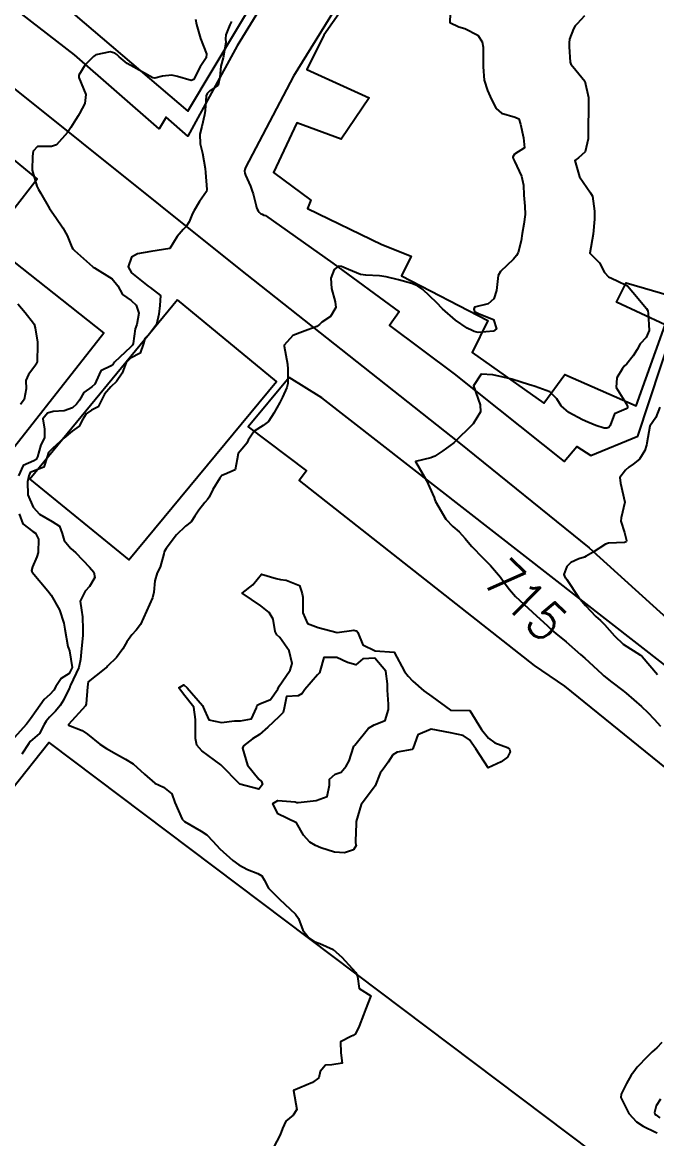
# Model space of a CAD drawing. Header units: metres. Extents: x 307586 to 320046, y 7427249 to 7434250.
# Drawn here: x 308249.6 to 308316, y 7433262 to 7433378.9 of the extents above; entities that cross this region are included whole.
import ezdxf
from ezdxf.enums import TextEntityAlignment as Align

# ---------------------------------------------------------------- set-up
doc = ezdxf.new("R2010")
doc.units = ezdxf.units.M
doc.header["$MEASUREMENT"] = 0
for name, color, linetype in [('Area Verde e Lazer', 45, 'Continuous'), ('Cotas', 45, 'Continuous'), ('Curvas de Nivel 1m', 11, 'Continuous'), ('Curvas de Nivel 5m', 15, 'Continuous'), ('Edificações', 30, 'Continuous'), ('Vias Primárias', 230, 'Continuous')]:
    doc.layers.add(name, color=color, linetype=linetype)
doc.styles.add('Style-STANDARD', font='STANDARD.shx')

msp = doc.modelspace()

# ---------------------------------------------------------------- linework, layer by layer
at = {"layer": 'Area Verde e Lazer'}
msp.add_lwpolyline([(308265.83, 7433349.86), (308250.36, 7433331.08), (308260.72, 7433322.65), (308276.19, 7433341.3)], close=True, dxfattribs=at)
at = {"layer": 'Area Verde e Lazer', "elevation": 716.54}
msp.add_lwpolyline([(308229.03, 7433274.21), (308252.34, 7433303.53), (308346.28, 7433232.78), (308318.93, 7433197.77), (308311.29, 7433202.7), (308300.69, 7433192.85), (308254.3, 7433230.14), (308253.25, 7433231.57), (308246.83, 7433241.63), (308243.72, 7433245.89), (308240.61, 7433252.42), (308238.98, 7433255.04), (308236.5, 7433259.92), (308230.87, 7433271.28)], close=True, dxfattribs=at)
at = {"layer": 'Curvas de Nivel 1m', "flags": 128}
for points, elevation in [([(308294.39, 7433379.83), (308294.35, 7433378.91), (308295.3, 7433378.44), (308295.92, 7433378.26), (308297.28, 7433377.56), (308297.75, 7433376.87), (308297.84, 7433376.3), (308297.84, 7433374.86), (308297.85, 7433374.26), (308297.94, 7433372.86), (308298.3, 7433371.78), (308298.72, 7433370.85), (308299.19, 7433369.88), (308299.75, 7433369.4), (308301.18, 7433368.99), (308301.59, 7433368.82), (308301.74, 7433368.24), (308302.07, 7433366.81), (308302.17, 7433365.79), (308301.14, 7433365.1), (308300.95, 7433364.82), (308300.97, 7433364.66), (308301.13, 7433364.38), (308301.84, 7433362.81), (308302.05, 7433361.86), (308302.11, 7433360.81), (308302.21, 7433359.67), (308302.23, 7433358.81), (308302.09, 7433357.77), (308301.92, 7433356.81), (308301.81, 7433356.03), (308301.51, 7433354.82), (308301.32, 7433354.5), (308301.01, 7433354.12), (308299.66, 7433352.84), (308299.42, 7433352.41), (308299.24, 7433350.85), (308298.95, 7433349.95), (308298.36, 7433349.44), (308296.95, 7433349.09), (308296.86, 7433348.87), (308296.94, 7433348.64), (308297.41, 7433348.39), (308298.93, 7433347.79), (308299.25, 7433346.84), (308298.91, 7433346.59), (308297.33, 7433346.44), (308296.91, 7433346.56), (308296.68, 7433346.65), (308296.15, 7433346.88), (308294.93, 7433347.72), (308293.59, 7433348.91), (308292.95, 7433349.58), (308291.52, 7433350.93), (308290.97, 7433351.33), (308290.36, 7433351.57), (308288.98, 7433351.97), (308287.68, 7433352.28), (308286.98, 7433352.38), (308285.56, 7433352.44), (308284.99, 7433352.52), (308283.73, 7433353.03), (308283, 7433353.35), (308282.67, 7433353.37), (308282.24, 7433353.05), (308281.89, 7433352.14), (308281.95, 7433351.05), (308282.35, 7433349.65), (308282.4, 7433349.05), (308281.85, 7433348.13), (308280.92, 7433347.51), (308280.69, 7433347.29), (308280.4, 7433347.07), (308278.91, 7433346.52), (308277.89, 7433346.11), (308277, 7433345.11), (308277, 7433345), (308277.33, 7433343.11), (308277.37, 7433342.6), (308277.36, 7433341.1), (308277.27, 7433340.68), (308276.83, 7433339.66), (308276.55, 7433339.11), (308275.92, 7433338.01), (308275.34, 7433337.13), (308274.79, 7433336.71), (308273.84, 7433336.1), (308273.22, 7433335.16), (308273.08, 7433334.84), (308272.77, 7433334.47), (308272.16, 7433333.76), (308272.05, 7433333.17), (308271.84, 7433332.06), (308270.73, 7433331.57), (308270.45, 7433331.46), (308270.25, 7433331.19), (308269.52, 7433330), (308269.13, 7433329.2), (308268.96, 7433328.94), (308268.69, 7433328.64), (308268.06, 7433327.84), (308267.64, 7433327.22), (308267.26, 7433326.63), (308266.66, 7433326.18), (308265.71, 7433325.24), (308264.64, 7433323.84), (308264.43, 7433323.47), (308264.38, 7433323.26), (308264.01, 7433321.87), (308263.7, 7433321.27), (308263.43, 7433320.43), (308263.34, 7433319.27), (308263.19, 7433318.66), (308262.55, 7433317.28), (308261.95, 7433315.87), (308261.49, 7433315.29), (308261.03, 7433314.79), (308260.52, 7433314.05), (308260.07, 7433313.31), (308259.41, 7433312.4), (308258.49, 7433311.49), (308258.4, 7433311.41), (308258.32, 7433311.33), (308257.28, 7433310.54), (308256.47, 7433309.87), (308256.38, 7433309.35), (308256.24, 7433307.55), (308256.17, 7433307.35), (308254.41, 7433305.41), (308254.4, 7433305.4), (308254.39, 7433305.38), (308254.41, 7433305.33), (308255.82, 7433304.77), (308256.4, 7433304.37), (308257.67, 7433303.34), (308258.39, 7433302.89), (308259.41, 7433302.28), (308260.37, 7433301.76), (308261.16, 7433301.29), (308262.35, 7433300.21), (308263.44, 7433299.27), (308264.34, 7433298.84), (308265.23, 7433298.14), (308265.52, 7433297.24), (308266.3, 7433295.47), (308266.54, 7433295.23), (308268.28, 7433294.23), (308268.9, 7433293.83), (308269.51, 7433293.19), (308270.26, 7433292.37), (308271.62, 7433291.17), (308272.24, 7433290.69), (308273.16, 7433290.22), (308274.23, 7433289.81), (308274.66, 7433289.57), (308274.89, 7433289.13), (308275.34, 7433288.25), (308276.21, 7433287.38), (308276.51, 7433287.11), (308278.18, 7433285.53), (308278.48, 7433285.09), (308278.96, 7433283.88), (308279.59, 7433283.07), (308280.15, 7433282.68), (308280.73, 7433282.47), (308282.14, 7433281.85), (308283.02, 7433281.03), (308284.11, 7433279.85), (308284.51, 7433279.42), (308284.67, 7433279.01), (308284.85, 7433277.77), (308286.08, 7433276.99), (308285.51, 7433275.55), (308285.32, 7433275), (308284.84, 7433273.81), (308284.45, 7433273.01), (308284.23, 7433272.82), (308284.03, 7433272.77), (308282.89, 7433272.16), (308282.94, 7433271.03), (308283.08, 7433269.95), (308281.99, 7433269.76), (308281.31, 7433269.73), (308280.77, 7433269.05), (308280.64, 7433268.39), (308279.97, 7433267.9), (308277.96, 7433267.09), (308278.33, 7433265.08), (308277.93, 7433264.49), (308277.17, 7433263.85), (308276.8, 7433263.1), (308276.58, 7433262.43), (308275.88, 7433261.11)], 716), ([(308267.7, 7433379.23), (308267.82, 7433378.7), (308268.23, 7433377.22), (308268.86, 7433375.61), (308268.83, 7433375.21), (308268.19, 7433374.27), (308267.68, 7433373.23), (308267.51, 7433372.94), (308267.23, 7433372.82), (308265.8, 7433373.24), (308265.23, 7433373.37), (308264.23, 7433373.27), (308263.43, 7433373.07), (308263.23, 7433373.11), (308262.9, 7433373.28), (308261.24, 7433374.22), (308260.53, 7433374.59), (308259.7, 7433375.32), (308259.47, 7433375.54), (308259.26, 7433375.7), (308258.75, 7433375.84), (308257.25, 7433375.51), (308257.14, 7433375.46), (308257.02, 7433375.35), (308256.13, 7433374.48), (308255.46, 7433373.37), (308255.47, 7433373.13), (308256.2, 7433371.36), (308256.12, 7433370.43), (308255.56, 7433369.37), (308255.42, 7433369.13), (308255.17, 7433368.73), (308254.64, 7433367.89), (308254.28, 7433367.38), (308253.14, 7433366.1), (308252.62, 7433365.93), (308251.14, 7433365.9), (308250.7, 7433365.43), (308250.61, 7433364.91), (308250.59, 7433363.43), (308251.09, 7433361.76), (308251.26, 7433361.42), (308251.45, 7433361.05), (308252.42, 7433359.41), (308253.05, 7433358.47), (308253.8, 7433357.39), (308254.25, 7433356.6), (308254.75, 7433355.37), (308254.84, 7433355.2), (308255.01, 7433355.04), (308256.92, 7433353.35), (308256.99, 7433353.29), (308257.12, 7433353.22), (308258.97, 7433352.06), (308259.56, 7433351.32), (308260.05, 7433350.41), (308260.95, 7433349.79), (308261.48, 7433349.29), (308261.76, 7433348.46), (308261.55, 7433347.29), (308261.39, 7433346.82), (308261.16, 7433345.3), (308261.09, 7433345.1), (308260.89, 7433344.92), (308259.22, 7433343.32), (308259.07, 7433343.13), (308258.87, 7433342.96), (308257.78, 7433342.42), (308257.3, 7433341.35), (308257.16, 7433341.03), (308256.84, 7433340.74), (308256.01, 7433340.17), (308255.54, 7433339.36), (308255.24, 7433338.94), (308254.81, 7433338.56), (308253.94, 7433338.25), (308252.8, 7433338.18), (308252.21, 7433338), (308251.71, 7433337.41), (308251.87, 7433336.32), (308251.87, 7433335.41), (308251.49, 7433334.69), (308251.13, 7433333.42), (308251.02, 7433333.14), (308250.75, 7433333.02), (308249.64, 7433332.53), (308249.14, 7433331.44)], 718), ([(308271.46, 7433379.02), (308271.3, 7433378.67), (308270.87, 7433377.59), (308270.85, 7433377.19), (308270.87, 7433376.79), (308270.6, 7433375.19), (308270.36, 7433374.31), (308270.24, 7433373.19), (308270.07, 7433372.35), (308269.21, 7433371.73), (308268.94, 7433371.48), (308268.81, 7433371.21), (308268.72, 7433369.68), (308268.66, 7433369.22), (308268.37, 7433368.01), (308268.14, 7433367.22), (308268.18, 7433366.19), (308268.45, 7433365.22), (308268.71, 7433363.62), (308268.74, 7433363.21), (308268.89, 7433361.41), (308268.84, 7433361.21), (308268.12, 7433360.17), (308267.56, 7433359.23), (308267.39, 7433358.89), (308267.05, 7433358.04), (308266.74, 7433357.53), (308266.42, 7433357.24), (308265.78, 7433356.49), (308265.01, 7433355.25), (308263.01, 7433354.93), (308261.61, 7433354.69), (308261, 7433354.33), (308260.65, 7433353.31), (308260.98, 7433352.69), (308262.74, 7433351.28), (308262.96, 7433351.16), (308264.02, 7433350.33), (308263.96, 7433349.26), (308263.85, 7433348.35), (308263.63, 7433347.27), (308262.9, 7433346.35), (308262.38, 7433345.81), (308262.24, 7433345.29), (308261.89, 7433344.29), (308260.88, 7433343.74), (308260.43, 7433343.31), (308260, 7433342.17), (308259.41, 7433341.32), (308258.84, 7433340.76), (308258.18, 7433339.98), (308257.85, 7433339.34), (308257.49, 7433338.66), (308256.81, 7433338.3), (308256.23, 7433337.93), (308255.88, 7433337.36), (308255.51, 7433336.64), (308254.78, 7433336.12), (308253.9, 7433335.38), (308252.76, 7433334.33), (308252.3, 7433333.86), (308252.16, 7433333.41), (308251.8, 7433332.35), (308250.73, 7433331.91), (308250.39, 7433331.77), (308250.23, 7433331.43), (308250.11, 7433330.82), (308250.12, 7433329.43), (308250.68, 7433328.14), (308251.35, 7433327.41), (308252.67, 7433326.64), (308253.45, 7433326.18), (308253.73, 7433325.38), (308253.93, 7433324.66), (308254.64, 7433323.84), (308255.15, 7433323.36), (308256.61, 7433321.88), (308257.04, 7433321.35), (308257.16, 7433320.79), (308256.59, 7433319.84), (308256.14, 7433319.36), (308255.63, 7433318.3), (308255.75, 7433317.36), (308255.86, 7433316.68), (308255.9, 7433315.36), (308255.89, 7433314.73), (308255.74, 7433313.36), (308255.65, 7433312.21), (308255.49, 7433311.36), (308254.6, 7433309.51), (308254.54, 7433309.38), (308254.52, 7433309.32), (308254.46, 7433309.18), (308253.88, 7433307.95), (308253.53, 7433307.39), (308253.04, 7433306.78), (308252.42, 7433306.16), (308252.06, 7433305.76), (308251.86, 7433305.41), (308251.34, 7433304.47), (308250.39, 7433303.61), (308250.23, 7433303.42), (308249.51, 7433302.3)], 717), ([(308249.09, 7433349.45), (308249.84, 7433348.52), (308250.73, 7433347.42), (308250.8, 7433347.31), (308250.91, 7433346.92), (308251.15, 7433345.42), (308251.16, 7433345.15), (308251.12, 7433343.42), (308251.06, 7433343.23), (308250.87, 7433342.93), (308250.22, 7433342.06), (308249.91, 7433341.43), (308249.95, 7433340.55), (308249.76, 7433339.44), (308249.37, 7433338.89)], 719), ([(308316.34, 7433338.64), (308315.92, 7433337.53), (308315.31, 7433336.65), (308314.99, 7433334.87), (308314.97, 7433334.66), (308314.77, 7433334.07), (308314.23, 7433333.19), (308313.55, 7433332.67), (308313.09, 7433332.33), (308312.74, 7433332.03), (308312.15, 7433331.27), (308312.23, 7433330.68), (308312.7, 7433328.68), (308312.31, 7433327.05), (308312.28, 7433326.68), (308312.66, 7433325.49), (308312.87, 7433324.68), (308312.82, 7433324.51), (308312.65, 7433324.46), (308310.97, 7433324.38), (308310.65, 7433324.28), (308309.37, 7433323.45), (308308.64, 7433323.01), (308308.45, 7433322.92), (308307.85, 7433322.74), (308307.02, 7433322.36), (308306.62, 7433321.95), (308306.28, 7433321.09), (308306.44, 7433320.75), (308306.52, 7433320.67), (308306.6, 7433320.57), (308307.84, 7433318.74), (308308.57, 7433317.86), (308309.65, 7433316.71), (308310.12, 7433316.28), (308310.54, 7433315.88), (308311.6, 7433314.69), (308312.52, 7433313.81), (308314.32, 7433312.66), (308314.51, 7433312.51), (308316.1, 7433310.64)], 714), ([(308249.24, 7433327.44), (308249.62, 7433326.4), (308250.65, 7433325.6), (308250.94, 7433325.42), (308251.24, 7433324.82), (308251.22, 7433323.41), (308251.08, 7433322.97), (308250.61, 7433321.89), (308250.51, 7433321.52), (308250.55, 7433321.42), (308250.57, 7433321.39), (308250.6, 7433321.35), (308252.22, 7433319.4), (308252.58, 7433318.93), (308253.46, 7433317.39), (308253.9, 7433316.02), (308254.01, 7433315.39), (308254.32, 7433313.57), (308254.4, 7433313.38), (308254.51, 7433313.1), (308254.79, 7433311.38), (308254.48, 7433310.74), (308253.64, 7433310.22), (308253.07, 7433309.39), (308252.87, 7433308.98), (308252.45, 7433308.54), (308251.85, 7433308), (308251.42, 7433307.41), (308251.02, 7433306.82), (308250.42, 7433305.99), (308249.98, 7433305.43), (308248.39, 7433303.64)], 718), ([(308316.41, 7433266.18), (308315.95, 7433265.48), (308315.8, 7433264.77), (308315.82, 7433264.63), (308315.87, 7433264.57), (308315.93, 7433264.52), (308316.34, 7433264.22)], 714)]:
    msp.add_lwpolyline(points, dxfattribs=dict(at, elevation=elevation))
at = {"layer": 'Curvas de Nivel 1m', "elevation": 716, "flags": 128}
msp.add_lwpolyline([(308278.86, 7433319.09), (308278.93, 7433318.73), (308278.94, 7433317.08), (308279.45, 7433315.99), (308280.54, 7433315.54), (308282.53, 7433315.04), (308284.29, 7433315.27), (308284.53, 7433315.2), (308284.65, 7433315.13), (308284.72, 7433315.02), (308285.25, 7433313.74), (308286.51, 7433313.1), (308288.51, 7433312.97), (308289.59, 7433310.95), (308289.98, 7433310.45), (308290.47, 7433309.94), (308291.63, 7433308.93), (308292.45, 7433308.34), (308294.43, 7433306.9), (308296.43, 7433306.87), (308297.66, 7433304.86), (308298.4, 7433303.98), (308299.05, 7433303.49), (308300.39, 7433302.98), (308300.61, 7433302.82), (308300.67, 7433302.54), (308300.38, 7433301.99), (308299.71, 7433301.5), (308298.36, 7433300.85), (308297.06, 7433302.86), (308296.4, 7433303.8), (308295.76, 7433304.23), (308294.41, 7433304.51), (308292.41, 7433304.92), (308291.01, 7433304.33), (308290.5, 7433302.94), (308290.47, 7433302.86), (308290.39, 7433302.79), (308288.84, 7433302.51), (308288.38, 7433302.21), (308287.9, 7433301.44), (308287.54, 7433300.98), (308287.05, 7433300.29), (308286.54, 7433298.99), (308286.47, 7433298.86), (308286.34, 7433298.74), (308285.05, 7433297.01), (308284.53, 7433295.25), (308284.52, 7433295.02), (308284.45, 7433293.19), (308284.48, 7433293.02), (308284.54, 7433292.74), (308284.26, 7433292.28), (308283.32, 7433291.97), (308282.26, 7433292.04), (308280.83, 7433292.49), (308280.27, 7433292.72), (308279.69, 7433293.07), (308279.01, 7433293.81), (308278.29, 7433295.09), (308276.31, 7433296.03), (308275.82, 7433297.12), (308276.33, 7433297.43), (308278.13, 7433297.29), (308278.32, 7433297.23), (308278.46, 7433297.22), (308280.33, 7433297.45), (308281.51, 7433297.87), (308281.74, 7433299.05), (308281.73, 7433299.66), (308282.35, 7433300.21), (308282.97, 7433300.42), (308283.48, 7433301.03), (308283.79, 7433301.6), (308284.26, 7433303.02), (308284.3, 7433303.12), (308284.4, 7433303.25), (308285.81, 7433305), (308286.42, 7433305.36), (308287.57, 7433305.83), (308287.93, 7433306.98), (308287.91, 7433307.51), (308287.83, 7433308.98), (308287.8, 7433309.64), (308287.65, 7433310.98), (308286.5, 7433312.35), (308285.23, 7433312.28), (308284.49, 7433311.65), (308283.63, 7433311.89), (308282.5, 7433312.43), (308281.14, 7433312.42), (308280.76, 7433311.06), (308280.71, 7433310.82), (308280.48, 7433310.61), (308279.14, 7433309.08), (308278.89, 7433308.65), (308278.45, 7433308.39), (308277.23, 7433308.32), (308276.98, 7433307.1), (308276.88, 7433306.65), (308276.42, 7433306.21), (308275.29, 7433305.13), (308274.41, 7433304.35), (308273.66, 7433303.89), (308272.72, 7433303.16), (308272.64, 7433302.91), (308273.14, 7433301.15), (308274.35, 7433299.67), (308274.63, 7433299.42), (308274.73, 7433299.13), (308274.34, 7433298.64), (308272.34, 7433299.16), (308270.36, 7433301.18), (308268.38, 7433302.64), (308267.84, 7433303.22), (308267.69, 7433303.93), (308267.71, 7433305.22), (308267.71, 7433305.93), (308267.52, 7433307.22), (308266.45, 7433308.58), (308265.96, 7433309.24), (308266.47, 7433309.56), (308266.82, 7433309.23), (308268.44, 7433307.37), (308268.51, 7433307.21), (308269.11, 7433305.89), (308270.42, 7433305.62), (308271.79, 7433305.79), (308272.42, 7433305.78), (308273.57, 7433306), (308274.1, 7433307.14), (308274.17, 7433307.41), (308274.44, 7433307.57), (308275.56, 7433308.01), (308276.32, 7433309.11), (308276.47, 7433309.4), (308277.17, 7433310.41), (308277.61, 7433311.1), (308277.82, 7433311.77), (308277.52, 7433313.1), (308276.53, 7433314.5), (308276.21, 7433314.8), (308276.04, 7433315.12), (308275.83, 7433316.41), (308275.42, 7433317.13), (308274.56, 7433317.83), (308272.58, 7433319.16), (308273.72, 7433320.02), (308274.6, 7433321.14), (308276.15, 7433320.67), (308276.6, 7433320.58), (308277.2, 7433320.5), (308278.59, 7433319.95), (308278.81, 7433319.31)], close=True, dxfattribs=at)
at = {"layer": 'Curvas de Nivel 5m', "elevation": 715, "flags": 128}
for points in [[(308308.47, 7433379.58), (308307.7, 7433378.75), (308307.49, 7433378.56), (308307.3, 7433378.24), (308306.89, 7433377.14), (308306.85, 7433376.76), (308306.86, 7433376.35), (308306.97, 7433374.75), (308307.03, 7433374.53), (308307.25, 7433374.28), (308308.5, 7433372.74), (308308.89, 7433371.05), (308308.88, 7433370.73), (308308.86, 7433369.06), (308308.85, 7433368.73), (308308.83, 7433367.06), (308308.84, 7433366.73), (308308.52, 7433365.35), (308307.82, 7433364.74), (308307.43, 7433364.44), (308307.93, 7433362.74), (308309.09, 7433361.08), (308309.31, 7433360.73), (308309.51, 7433359.16), (308309.51, 7433358.72), (308309.49, 7433358.29), (308309.35, 7433356.73), (308309.01, 7433354.73), (308310.04, 7433353.75), (308310.54, 7433352.71), (308310.99, 7433352.26), (308311.8, 7433351.87), (308312.97, 7433351.32), (308313.53, 7433350.67), (308314.95, 7433348.94), (308315.05, 7433348.77), (308315.09, 7433348.66), (308315.13, 7433348.47), (308315.23, 7433346.66), (308314.91, 7433345.93), (308314.3, 7433345.26), (308313.98, 7433344.67), (308313.57, 7433343.99), (308312.88, 7433343.17), (308312.63, 7433342.93), (308312.44, 7433342.68), (308311.86, 7433341.68), (308311.76, 7433340.69), (308312.83, 7433339.02), (308312.98, 7433338.68), (308312.96, 7433338.54), (308312.82, 7433338.45), (308311.6, 7433337.91), (308311.15, 7433336.7), (308311.01, 7433336.48), (308310.79, 7433336.41), (308310.52, 7433336.43), (308309.64, 7433336.72), (308308.8, 7433337.06), (308308.24, 7433337.3), (308306.81, 7433338.06), (308306.02, 7433338.76), (308305.56, 7433339.5), (308304.84, 7433340.22), (308303.3, 7433340.8), (308302.84, 7433340.92), (308302.69, 7433340.96), (308300.85, 7433341.54), (308299.92, 7433341.77), (308298.86, 7433342.01), (308297.64, 7433342.08), (308296.84, 7433340.87), (308297.54, 7433338.86), (308297.56, 7433338.12), (308296.79, 7433336.87), (308294.77, 7433334.9), (308293.61, 7433334.06), (308292.76, 7433333.49), (308292.37, 7433333.31), (308290.75, 7433332.94), (308291.89, 7433330.93), (308292.71, 7433329.16), (308292.79, 7433328.92), (308292.85, 7433328.76), (308293.93, 7433326.91), (308294.67, 7433326.13), (308295.34, 7433325.57), (308295.96, 7433324.88), (308296.26, 7433324.49), (308296.64, 7433324.03), (308297.8, 7433322.86), (308298.62, 7433322.05), (308299.66, 7433320.83), (308300.05, 7433320.28), (308300.59, 7433319.52), (308301.22, 7433318.81), (308302.56, 7433317.58), (308303.44, 7433316.79), (308304.54, 7433315.76), (308305.05, 7433315.28), (308305.65, 7433314.76), (308306.14, 7433314.37), (308306.53, 7433314.04), (308308.03, 7433312.73), (308308.51, 7433312.33), (308310.29, 7433310.7), (308310.38, 7433310.6), (308310.48, 7433310.49), (308311.33, 7433309.84), (308312.47, 7433308.96), (308312.82, 7433308.68), (308314.44, 7433307.3), (308315.09, 7433306.65), (308315.74, 7433305.95), (308316.42, 7433305.21)], [(308316.55, 7433272.1), (308316.02, 7433271.55), (308315.54, 7433271.11), (308315.05, 7433270.64), (308313.99, 7433269.51), (308313.61, 7433269.04), (308313.36, 7433268.67), (308312.85, 7433267.8), (308312.3, 7433266.68), (308312.28, 7433266.36), (308313.09, 7433264.67), (308313.92, 7433263.81), (308314.61, 7433263.34), (308315.91, 7433262.73), (308316.06, 7433262.63)]]:
    msp.add_lwpolyline(points, dxfattribs=at)
at = {"layer": 'Edificações'}
for points in [[(308243.37, 7433389.44), (308252.95, 7433381.5), (308266.88, 7433369.6), (308280.05, 7433391.63), (308296.09, 7433410.26), (308307.19, 7433421.96), (308305.96, 7433423.12), (308307.75, 7433426.17), (308296.35, 7433435.09), (308264.93, 7433459.99), (308241.82, 7433479.96)], [(308290.83, 7433391.36), (308281.14, 7433377.56), (308279.37, 7433373.96), (308285.91, 7433371.01), (308282.95, 7433366.67), (308278.32, 7433368.39), (308275.89, 7433363.19), (308279.78, 7433360.28), (308279.42, 7433359.42), (308287.22, 7433355.67), (308290.31, 7433354.44), (308289.28, 7433352.38), (308298.32, 7433347.68), (308296.7, 7433344.34), (308304.19, 7433339.05), (308306.39, 7433342.05), (308313.87, 7433338.77), (308316.91, 7433347.24), (308311.8, 7433349.62), (308312.84, 7433351.65), (308318.34, 7433350.02)]]:
    msp.add_lwpolyline(points, dxfattribs=at)
for points in [[(308241.73, 7433370.24), (308238.17, 7433365.64), (308240.28, 7433364), (308237.88, 7433360.24), (308241.84, 7433356.86), (308233.74, 7433346.66), (308237.44, 7433343.72), (308234.72, 7433340.28), (308241.6, 7433334.65), (308241.39, 7433334.01), (308245.67, 7433330.63), (308258.1, 7433346.42), (308245.96, 7433355.98), (308251.12, 7433362.54)], [(308280.93, 7433339.6), (308277.53, 7433341.74), (308273.21, 7433336.58), (308279.34, 7433331.96), (308278.56, 7433330.93), (308303.17, 7433311.56), (308306.38, 7433309.41), (308322.53, 7433296.33), (308318.08, 7433290.68), (308327.76, 7433283.06), (308332.76, 7433288.46), (308336.1, 7433286.04), (308341.02, 7433292.84)]]:
    msp.add_lwpolyline(points, close=True, dxfattribs=at)
at = {"layer": 'Vias Primárias'}
msp.add_lwpolyline([(308230.59, 7433489.8), (308251.76, 7433472.71), (308271.41, 7433456.51), (308290.46, 7433440.73), (308307.64, 7433427.96, -0.212223), (308309.34, 7433424.95, -0.224281), (308308.58, 7433422.83), (308297.23, 7433409.83), (308281.52, 7433391.74), (308278.04, 7433386.2), (308272.08, 7433376.45), (308266.88, 7433367), (308264.64, 7433368.98), (308263.91, 7433367.77), (308255.04, 7433375.5), (308243.89, 7433384.14)], format="xyb", dxfattribs=at)
msp.add_lwpolyline([(308312.52, 7433416.42), (308298.31, 7433400.85), (308286.96, 7433387.81), (308277.97, 7433373.28), (308272.95, 7433363.7, 0.241985), (308272.94, 7433362.93, -0.070807), (308274.04, 7433359.7, 0.303353), (308275.03, 7433358.68), (308282.08, 7433353.71), (308289.03, 7433348.6), (308288.02, 7433347.19), (308294.79, 7433342.12), (308306.33, 7433332.95), (308307.67, 7433334.5), (308309.13, 7433333.58), (308314.04, 7433335.6), (308318.89, 7433350.27), (308321.86, 7433366.18), (308322.1, 7433385.87), (308319.83, 7433401.96), (308318.33, 7433408.27)], format="xyb", close=True, dxfattribs=at)
at = {"layer": 'Vias Primárias', "elevation": 730.82}
msp.add_lwpolyline([(308247.5, 7433372.92), (308272.23, 7433353.14), (308295.29, 7433334.91), (308308.94, 7433323.9), (308317.46, 7433316.17), (308330.82, 7433305.38), (308343.4, 7433295.54), (308354.68, 7433286.81), (308358.69, 7433283, -0.070401), (308363.78, 7433276.58, -0.073582), (308367.94, 7433266.26), (308374.3, 7433252.25)], format="xyb", dxfattribs=at)

# ---------------------------------------------------------------- texts
at = {"layer": 'Cotas', "style": 'Style-STANDARD'}
msp.add_text('715', height=4, rotation=315.1854, dxfattribs=at).set_placement((308302.29, 7433318.42, 715), align=Align.MIDDLE_CENTER)

doc.saveas('drawing.dxf')
